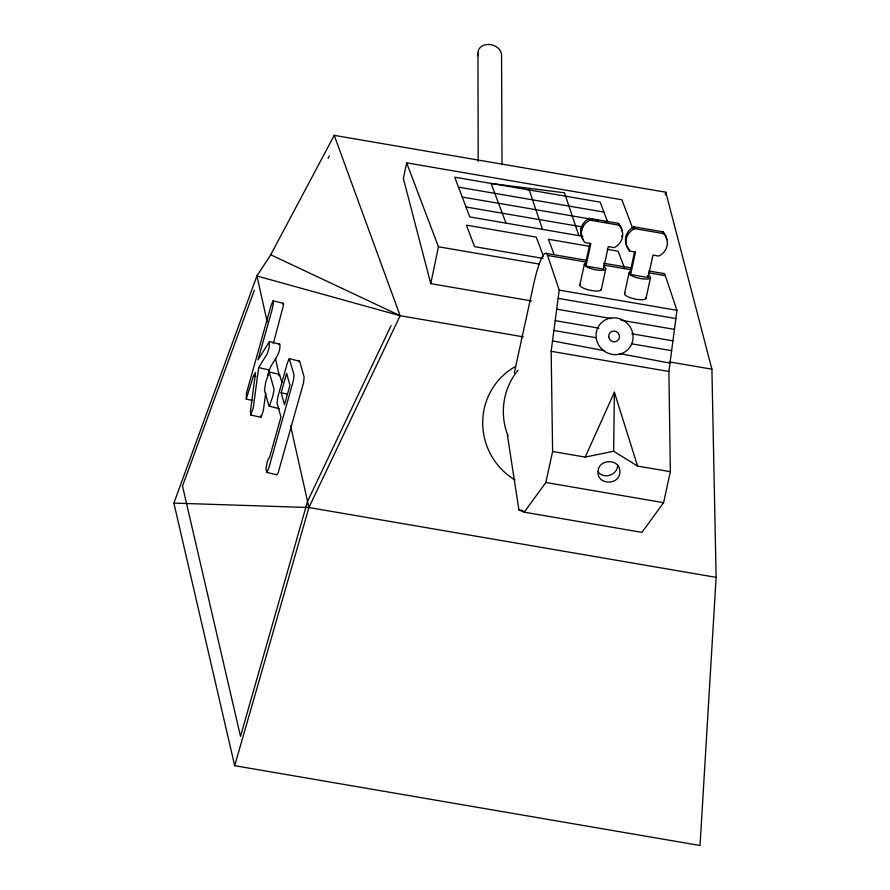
<?xml version="1.0" encoding="UTF-8"?>
<svg xmlns="http://www.w3.org/2000/svg" width="890" height="890" viewBox="0 0 890 890"><rect width="100%" height="100%" fill="white"/><g stroke="black" fill="none" stroke-linecap="round" stroke-linejoin="round"><path stroke-width="1.33" d="M507.411 435.077L518.914 509.948L524.221 512.173L641.957 532.365L663.584 502.683L670.348 471.7L637.596 466.082L613.655 451.252L614.389 392.245L585.208 457.093L552.612 451.508L551.155 351.294L559.22 290.129L547.572 255.463L585.909 262.038M617.671 465.348C617.593 474.559 604.788 479.376 598.603 472.579M716.116 577.354L700.041 845.5L234.682 765.689L173.884 503.106L256.91 275.967L270.738 254.774L334.228 135.358L665.798 192.218L711.9 369.183L716.116 577.354L308.93 507.534L173.884 503.106M670.348 471.7L668.891 371.486L676.956 310.321L665.308 275.655A46.28 7.198 -80.3 0 0 662.805 273.675M273.063 300.853L273.486 302.377L272.173 309.431L257.966 359.805L269.436 341.56L269.18 347.634L267.145 353.92L258.69 367.526L253.261 407.898L250.691 414.951L250.424 411.536L255.541 372.51L253.439 375.903L246.23 399.043L246.452 393.124L271.072 305.504L273.063 300.853L283.176 303.245L283.599 304.758L273.308 343.64M265.732 393.069L263.373 410.29L261.393 416.498L260.803 417.332L250.691 414.951M268.079 375.369C268.769 364.043 281.184 356.356 279.883 344.274L269.436 341.56M665.286 194.932L665.798 192.218M531.564 300.942L430.76 283.654L438.447 246.786L406.652 162.859L621.876 199.772L632.645 228.174M406.652 162.859L403.359 178.467L430.76 283.654M514.298 372.977L533.444 285.134A46.28 7.198 -80.3 0 1 547.572 255.463M579.891 284.756L584.396 264.096M589.97 243.148L585.364 264.286L585.965 266.077L603.42 269.069L608.315 246.608L614.133 247.609A14.941 14.173 -18.6 0 0 619.028 225.148L618.428 223.368L589.347 218.384A14.941 14.173 -18.6 0 0 583.072 239.11M585.965 266.077L590.86 243.615L585.042 242.614A14.941 14.173 -18.6 0 1 589.937 220.164L589.347 218.384M524.221 512.173L545.848 482.491L552.612 451.508M601.24 289.806L605.745 269.147M624.535 293.633L629.041 272.974M634.637 251.614L630.02 272.752L630.621 274.532L648.076 277.524L652.971 255.074L658.789 256.075A14.941 14.173 -18.6 0 0 663.684 233.614L663.083 231.834L634.003 226.839A14.941 14.173 -18.6 0 0 629.108 249.3L629.697 251.08L635.516 252.081L630.621 274.532M646.018 298.306L650.523 277.647M281.162 392.724L286.636 373.344L289.962 385.259L284.5 404.65L281.162 392.724L287.492 394.214M234.682 765.689L308.93 507.534L400.122 315.716L334.228 135.358M254.34 290.24L182.506 486.085L240.5 736.375L307.54 501.37L391.066 325.64M328.11 158.331L329.3 155.828M269.292 406.352L272.807 396.272L274.076 389.286L269.236 371.987L265.754 381.932L264.519 390.209L268.947 406.062L279.404 408.733M282.608 303.991L283.176 303.245M289.261 358.614L287.314 363.098L277.68 397.585L277.102 403.237L280.962 417.087L269.481 457.827L268.58 458.239L267.189 462.032L265.921 468.974L266.889 472.434L277.001 474.826L278.236 472.546L303.546 382.745L304.124 377.082L299.707 361.284L289.261 358.614L294.011 374.701L293.444 380.353L268.836 467.929L266.889 472.434M298.806 361.741L299.374 360.995M278.793 375.091L279.683 374.679L281.896 382.611M278.982 344.564L279.549 343.952M585.208 457.093L613.655 451.252M458.495 187.134L603.91 212.076M462.255 197.057L592.673 219.43M595.399 219.897L598.125 220.364M604.944 221.532L607.681 221.999L600.149 202.141L454.723 177.199L469.775 216.926L582.883 236.317M589.937 220.164L619.028 225.148M634.003 226.839L634.603 228.63L663.684 233.614M466.015 206.992L582.783 227.017M589.425 246.296L548.362 239.254L554.114 254.44M607.214 249.345L618.172 251.225L624.402 267.679M546.048 253.372L587.122 260.414M603.542 263.229L630.921 267.923M648.721 270.972L663.784 273.564M603.698 265.087L631.077 269.781M648.877 272.841L665.308 275.655M543.011 258.4L474.581 246.663L466.427 225.148L536.225 237.118L543.423 256.109M438.447 246.786L539.251 264.074M559.22 290.129L676.956 310.321M558.13 298.373L675.866 318.564M556.706 309.186L611.463 318.576M621.053 320.211L674.442 329.378M555.193 320.645L599.003 328.165M631.856 333.795L672.929 340.837M553.892 330.479L596.333 337.755M631.933 343.863L671.639 350.671M267.223 321.857L256.91 275.967L400.122 315.716L523.187 336.82M669.514 361.918L711.9 369.183M551.155 351.294L668.891 371.486M545.848 482.491L663.584 502.683M518.914 509.948L523.02 510.66M552.523 340.881L604.432 350.704M619.451 353.553L669.992 363.12M258.69 367.526L268.802 369.917M269.236 371.987L279.349 374.378M253.439 375.903L255.964 376.492M246.23 399.043L252.56 400.533M527.436 189.67L529.305 190.148L542.488 229.386M270.738 254.774L400.122 315.716M260.803 417.332L260.358 415.875M505.998 223.134L491.08 183.44L564.471 192.83L578.845 235.628M647.475 275.744L648.076 277.524M625.737 237.074L626.337 238.854M621.798 235.594L622.399 237.374M581.081 228.608L581.682 230.388M614.389 392.245L637.596 466.082M275.411 358.303L279.349 375.847M290.563 425.787L308.93 507.534M502.016 164.628L501.548 54.902A11.948 9.401 14.7 0 0 487.865 44.467A11.948 9.401 14.7 0 0 478.442 55.692M477.952 53.189L478.197 161.335M514.954 479.955A65.715 64.425 61.2 0 1 515.188 366.658M507.979 435.866A65.715 64.425 61.2 0 1 518.036 370.251M601.217 288.994A10.992 3.015 12.3 0 1 589.236 290.062A10.992 3.015 12.3 0 1 580.591 284.121M649.389 275.856A10.992 3.015 12.3 0 1 639.165 278.259A10.992 3.015 12.3 0 1 630.776 271.817M603.553 266.433A10.992 3.015 12.3 0 1 596.556 269.959A10.992 3.015 12.3 0 1 585.097 263.462M645.806 297.46A10.992 3.015 12.3 0 1 634.659 298.918A10.992 3.015 12.3 0 1 625.058 292.955M618.428 223.368A14.941 14.173 -18.6 0 1 622.043 231.2M663.083 231.834A14.941 14.173 -18.6 0 1 666.699 239.666M629.697 251.08A14.941 14.173 -18.6 0 1 634.603 228.63M598.024 471.667C597.079 485.428 619.685 485.495 619.863 472.101C620.808 458.339 598.202 458.283 598.024 471.667M608.727 336.909A5.507 5.284 41.7 0 0 617.393 340.837A5.507 5.284 41.7 0 0 616.158 331.547A5.507 5.284 41.7 0 0 608.727 336.909M596.3 338.367A18.846 18.067 41.7 0 0 626.237 351.005A18.846 18.067 41.7 0 0 621.187 319.321A18.846 18.067 41.7 0 0 596.3 338.367"/></g></svg>
